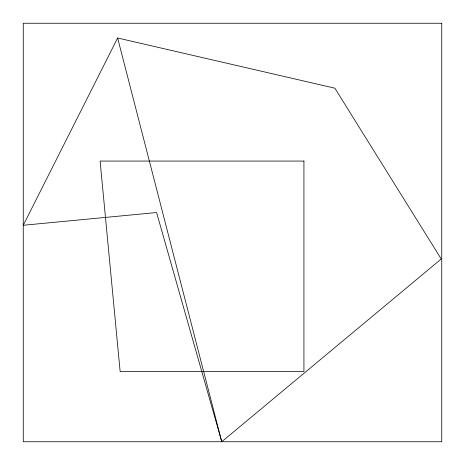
<?xml version="1.0" encoding="UTF-8"?>
<svg xmlns="http://www.w3.org/2000/svg" width="465" height="465" viewBox="0 0 465 465"><rect width="100%" height="100%" fill="white"/><g stroke="black" fill="none" stroke-linecap="round" stroke-linejoin="round"><path stroke-width="0.7" d="M117.633 38.002L23.25 225.269L156.583 212.534L221.753 441.75L441.233 258.976L334.864 88.187L117.633 38.002L221.753 441.75M441.75 23.25L23.25 23.25L23.25 441.75L441.75 441.75L441.75 23.25M303.93 161.07L100.103 161.07L120.15 371.582L303.93 371.582L303.93 161.07"/></g></svg>
